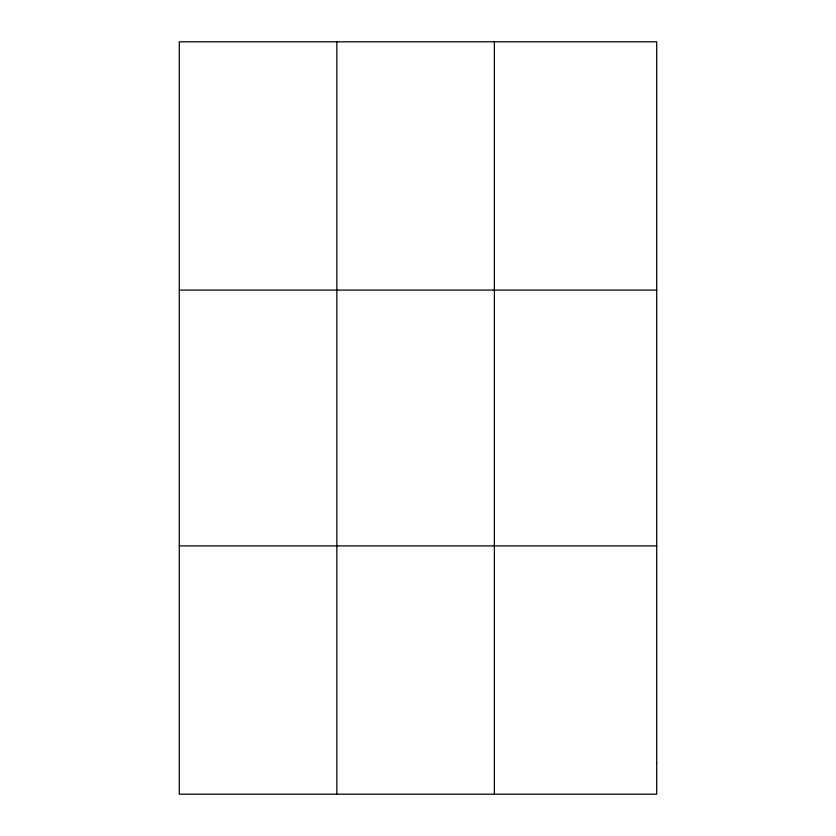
<?xml version="1.0" encoding="UTF-8"?>
<svg xmlns="http://www.w3.org/2000/svg" width="836" height="836" viewBox="0 0 836 836"><rect width="100%" height="100%" fill="white"/><g stroke="black" fill="none" stroke-linecap="round" stroke-linejoin="round"><path stroke-width="1.25" d="M336.845 41.8L336.845 794.2M494.379 41.8L494.379 794.2M179.301 290.092L656.699 290.092M179.301 545.908L656.699 545.908M656.699 763.163L656.699 794.2L179.301 794.2L179.301 41.8L656.699 41.8L656.699 763.163"/></g></svg>
